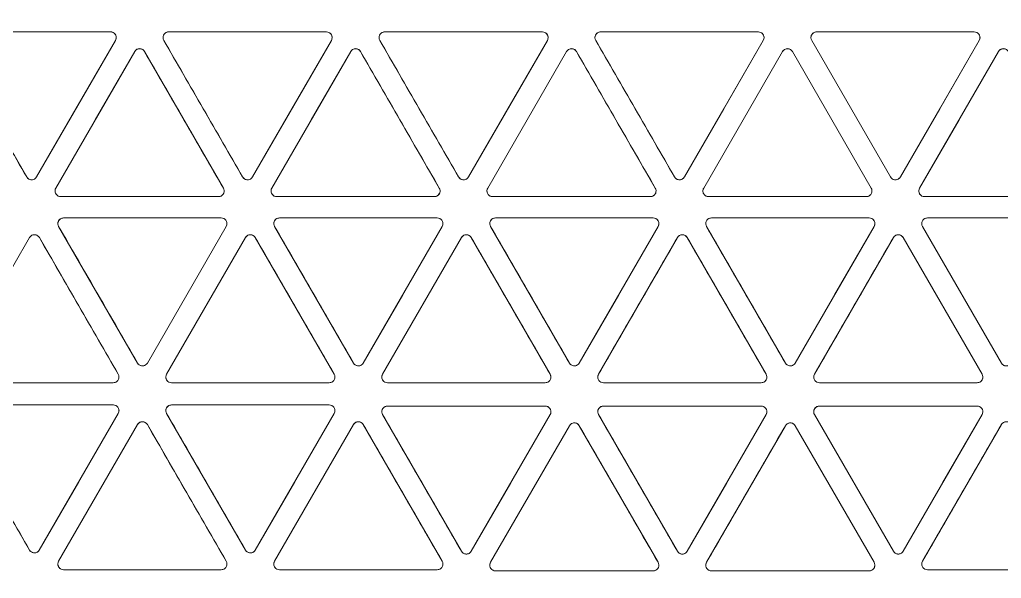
# Model space of a CAD drawing. Header units: millimetres. Extents: x 177 to 25619, y -4018 to 1995.
# Drawn here: x 3867.9 to 4040.3, y -2013.2 to -1915.1 of the extents above; entities that cross this region are included whole.
import ezdxf

# ---------------------------------------------------------------- set-up
doc = ezdxf.new("R2010")
doc.units = ezdxf.units.MM
doc.layers.add('A-ELEC-MECH-EQUIP', color=7, linetype='Continuous', lineweight=5)
doc.layers.add('CASSETTE UNIT 4.5 TR', color=7, linetype='Continuous', lineweight=9)

# ---------------------------------------------------------------- blocks, each defined once
blk = doc.blocks.new('CAN_MC-MCH_Cassette Indoor Unit2 - 2_0 TR-1113041-CONCOURSE LEVEL  VAC LAYOUT SHEET 2 OF 2')
at = {"layer": 'A-ELEC-MECH-EQUIP', "color": 6, "true_color": 0xff00ff}
for p, q in [((-191.68, 114.65), (-167.69, 128.5)), ((-166.19, 127.64), (-166.19, 99.93)), ((-162.28, 99.94), (-162.28, 127.63)), ((-136.8, 114.65), (-160.79, 128.5)), ((-160.79, 128.5), (-136.8, 114.65)), ((-126.15, 115.15), (-102.16, 129)), ((-100.67, 128.13), (-100.67, 100.44)), ((-167.69, 99.07), (-191.68, 112.93)), ((-191.68, 112.93), (-191.68, 112.93)), ((-136.8, 112.92), (-160.79, 99.07)), ((-102.16, 99.57), (-126.15, 113.42)), ((-195.13, 80.97), (-195.13, 108.67)), ((-195.13, 108.67), (-195.13, 108.67)), ((-169.64, 95.69), (-193.63, 109.54)), ((-193.63, 109.54), (-169.64, 95.69)), ((-158.83, 95.69), (-134.84, 109.54)), ((-133.35, 108.67), (-133.35, 80.97)), ((-129.6, 81.47), (-129.6, 109.17)), ((-128.11, 110.03), (-104.12, 96.18)), ((-169.64, 93.96), (-193.63, 80.11)), ((-134.84, 80.11), (-158.83, 93.96)), ((-158.83, 93.96), (-158.83, 93.96)), ((-104.12, 94.46), (-128.11, 80.61)), ((-104.12, 94.46), (-104.12, 94.46)), ((-191.68, 76.72), (-167.69, 90.57)), ((-166.19, 89.71), (-166.19, 62.01)), ((-162.28, 62.01), (-162.28, 89.71)), ((-162.28, 89.71), (-162.28, 89.71)), ((-136.8, 76.72), (-160.79, 90.57)), ((-160.79, 90.57), (-136.8, 76.72)), ((-126.15, 77.22), (-102.16, 91.07)), ((-100.67, 90.2), (-100.67, 62.51)), ((-100.67, 90.2), (-100.67, 90.2)), ((-167.69, 61.14), (-191.68, 75)), ((-191.68, 75), (-191.68, 75)), ((-136.8, 75), (-160.79, 61.14)), ((-102.16, 61.64), (-126.15, 75.49)), ((-195.13, 43.04), (-195.13, 70.74)), ((-195.13, 70.74), (-195.13, 70.74)), ((-169.64, 57.76), (-193.63, 71.61)), ((-193.63, 71.61), (-169.64, 57.76)), ((-158.83, 57.76), (-134.84, 71.61)), ((-133.35, 70.74), (-133.35, 43.04)), ((-129.6, 43.54), (-129.6, 71.24)), ((-128.11, 72.11), (-104.12, 58.25)), ((-169.64, 56.03), (-193.63, 42.18)), ((-134.84, 42.18), (-158.83, 56.03)), ((-158.83, 56.03), (-158.83, 56.03)), ((-104.12, 56.53), (-128.11, 42.68)), ((-104.12, 56.53), (-104.12, 56.53)), ((-191.88, 38.79), (-167.89, 52.64)), ((-166.39, 51.78), (-166.39, 24.08)), ((-162.28, 24.08), (-162.28, 51.78)), ((-162.28, 51.78), (-162.28, 51.78)), ((-136.8, 38.79), (-160.79, 52.64)), ((-160.79, 52.64), (-136.8, 38.79)), ((-126.15, 39.29), (-102.16, 53.14)), ((-100.67, 52.28), (-100.67, 24.58)), ((-100.67, 52.28), (-100.67, 52.28)), ((-167.89, 23.22), (-191.88, 37.07)), ((-191.88, 37.07), (-191.88, 37.07)), ((-136.8, 37.07), (-160.79, 23.22)), ((-102.16, 23.71), (-126.15, 37.57)), ((-195.33, 32.81), (-195.33, 5.11)), ((-195.33, 5.11), (-195.33, 32.81)), ((-195.33, 32.81), (-195.33, 32.81)), ((-169.84, 19.83), (-193.83, 33.68)), ((-193.83, 33.68), (-169.84, 19.83)), ((-158.83, 19.83), (-134.84, 33.68)), ((-133.35, 32.82), (-133.35, 5.11)), ((-129.6, 5.61), (-129.6, 33.31)), ((-128.11, 34.18), (-104.12, 20.33)), ((-169.84, 18.1), (-193.83, 4.25)), ((-134.84, 4.25), (-158.83, 18.1)), ((-158.83, 18.1), (-158.83, 18.1)), ((-104.12, 18.6), (-128.11, 4.75)), ((-104.12, 18.6), (-104.12, 18.6)), ((-191.88, 0.86), (-167.89, 14.71)), ((-166.39, 13.85), (-166.39, -13.85)), ((-162.28, 13.85), (-162.28, 0)), ((-162.28, -13.85), (-162.28, 13.85)), ((-162.28, 13.85), (-162.28, 13.85)), ((-160.79, 14.71), (-136.8, 0.86)), ((-126.15, 1.36), (-102.16, 15.21)), ((-100.67, 0), (-100.67, 14.35)), ((-100.67, 14.35), (-100.67, -13.35)), ((-100.67, 14.35), (-100.67, 14.35)), ((-162.28, 0), (-162.28, -13.85)), ((-167.89, -14.71), (-191.88, -0.86)), ((-191.88, -0.86), (-191.88, -0.86)), ((-166.39, -13.85), (-166.39, 0)), ((-136.8, -0.86), (-160.79, -14.71)), ((-102.16, -14.21), (-126.15, -0.36)), ((-100.67, -13.35), (-100.67, 0)), ((-195.33, -5.12), (-195.33, -32.82)), ((-195.33, -32.82), (-195.33, -5.12)), ((-195.33, -5.12), (-195.33, -5.12)), ((-193.83, -4.25), (-169.84, -18.1)), ((-158.83, -18.1), (-134.84, -4.25)), ((-133.35, -5.11), (-133.35, -32.82)), ((-129.6, -4.62), (-129.6, -32.32)), ((-129.6, -32.32), (-129.6, -4.62)), ((-128.11, -3.75), (-104.12, -17.6)), ((-193.83, -33.68), (-169.84, -19.83)), ((-169.84, -19.83), (-193.83, -33.68)), ((-134.84, -33.68), (-158.83, -19.83)), ((-158.83, -19.83), (-158.83, -19.83)), ((-128.11, -33.18), (-104.12, -19.33)), ((-104.12, -19.33), (-128.11, -33.18)), ((-104.12, -19.33), (-104.12, -19.33)), ((-167.89, -23.22), (-191.88, -37.07)), ((-191.88, -37.07), (-167.89, -23.22)), ((-166.39, -24.08), (-166.39, -51.78)), ((-162.28, -51.78), (-162.28, -24.08)), ((-162.28, -24.08), (-162.28, -24.08)), ((-160.79, -23.22), (-136.8, -37.07)), ((-102.16, -22.72), (-126.15, -36.57)), ((-126.15, -36.57), (-102.16, -22.72)), ((-100.67, -23.58), (-100.67, -51.28)), ((-100.67, -23.58), (-100.67, -23.58)), ((-167.89, -52.64), (-191.88, -38.79)), ((-191.88, -38.79), (-191.88, -38.79)), ((-160.79, -52.64), (-136.8, -38.79)), ((-136.8, -38.79), (-160.79, -52.64)), ((-102.16, -52.14), (-126.15, -38.29)), ((-195.13, -70.74), (-195.13, -43.05)), ((-195.13, -43.05), (-195.13, -43.05)), ((-193.63, -42.18), (-169.64, -56.03)), ((-134.84, -42.18), (-158.83, -56.03)), ((-158.83, -56.03), (-134.84, -42.18)), ((-133.35, -43.04), (-133.35, -70.75)), ((-129.6, -70.25), (-129.6, -42.54)), ((-128.11, -41.68), (-104.12, -55.53))]:
    blk.add_line(p, q, dxfattribs=at)
at = {"layer": 'A-ELEC-MECH-EQUIP', "color": 6, "true_color": 0xff00ff, "flags": 128}
for points in [[(-166.19, 99.93), (-166.19, 113.79), (-166.19, 127.64)], [(-191.68, 112.93), (-191.87, 113.06), (-192.02, 113.24), (-192.12, 113.45), (-192.17, 113.67), (-192.17, 113.9), (-192.12, 114.13), (-192.01, 114.33), (-191.86, 114.51), (-191.68, 114.65)], [(-191.68, 112.93), (-179.69, 106), (-167.69, 99.07)], [(-126.15, 113.42), (-114.16, 106.5), (-102.16, 99.57)], [(-195.13, 108.67), (-195.1, 108.9), (-195.02, 109.12), (-194.9, 109.32), (-194.73, 109.47), (-194.53, 109.59), (-194.31, 109.66), (-194.08, 109.67), (-193.85, 109.63), (-193.63, 109.54)], [(-134.84, 109.54), (-134.63, 109.63), (-134.4, 109.67), (-134.17, 109.66), (-133.95, 109.59), (-133.75, 109.48), (-133.58, 109.32), (-133.45, 109.12), (-133.37, 108.9), (-133.35, 108.67)], [(-133.35, 80.97), (-133.35, 94.82), (-133.35, 108.67)], [(-129.6, 109.17), (-129.58, 109.4), (-129.5, 109.62), (-129.37, 109.82), (-129.2, 109.97), (-129, 110.09), (-128.78, 110.16), (-128.55, 110.17), (-128.32, 110.13), (-128.11, 110.03)], [(-104.12, 96.18), (-116.11, 103.11), (-128.11, 110.03)], [(-100.67, 100.44), (-100.69, 100.2), (-100.77, 99.99), (-100.9, 99.79), (-101.07, 99.63), (-101.27, 99.52), (-101.49, 99.45), (-101.72, 99.44), (-101.95, 99.48), (-102.16, 99.57)], [(-166.19, 99.93), (-166.22, 99.7), (-166.3, 99.49), (-166.43, 99.29), (-166.59, 99.13), (-166.79, 99.02), (-167.01, 98.95), (-167.25, 98.94), (-167.47, 98.98), (-167.69, 99.07)], [(-160.79, 99.07), (-161, 98.98), (-161.23, 98.94), (-161.46, 98.95), (-161.68, 99.02), (-161.88, 99.13), (-162.05, 99.29), (-162.18, 99.49), (-162.25, 99.7), (-162.28, 99.94)], [(-158.83, 93.96), (-159.02, 94.1), (-159.17, 94.28), (-159.27, 94.48), (-159.33, 94.71), (-159.33, 94.94), (-159.27, 95.16), (-159.17, 95.37), (-159.02, 95.55), (-158.83, 95.69)], [(-104.12, 96.18), (-103.93, 96.05), (-103.78, 95.87), (-103.68, 95.66), (-103.62, 95.44), (-103.62, 95.21), (-103.68, 94.98), (-103.78, 94.78), (-103.93, 94.6), (-104.12, 94.46)], [(-158.83, 93.96), (-146.84, 87.04), (-134.84, 80.11)], [(-167.69, 90.57), (-167.47, 90.66), (-167.25, 90.7), (-167.01, 90.69), (-166.79, 90.63), (-166.59, 90.51), (-166.43, 90.35), (-166.3, 90.16), (-166.22, 89.94), (-166.19, 89.71)], [(-166.19, 62.01), (-166.19, 75.86), (-166.19, 89.71)], [(-162.28, 89.71), (-162.25, 89.94), (-162.18, 90.16), (-162.05, 90.35), (-161.88, 90.51), (-161.68, 90.63), (-161.46, 90.69), (-161.23, 90.7), (-161, 90.66), (-160.79, 90.57)], [(-102.16, 91.07), (-101.95, 91.16), (-101.72, 91.2), (-101.49, 91.19), (-101.27, 91.12), (-101.07, 91.01), (-100.9, 90.85), (-100.77, 90.66), (-100.69, 90.44), (-100.67, 90.2)], [(-128.11, 80.61), (-128.32, 80.52), (-128.55, 80.47), (-128.78, 80.49), (-129, 80.55), (-129.2, 80.67), (-129.37, 80.83), (-129.5, 81.02), (-129.58, 81.24), (-129.6, 81.47)], [(-193.63, 80.11), (-193.85, 80.02), (-194.08, 79.98), (-194.31, 79.99), (-194.53, 80.05), (-194.73, 80.17), (-194.9, 80.33), (-195.02, 80.52), (-195.1, 80.74), (-195.13, 80.97)], [(-133.35, 80.97), (-133.37, 80.74), (-133.45, 80.52), (-133.58, 80.33), (-133.75, 80.17), (-133.95, 80.05), (-134.17, 79.99), (-134.4, 79.98), (-134.63, 80.02), (-134.84, 80.11)], [(-191.68, 75), (-191.87, 75.14), (-192.02, 75.31), (-192.12, 75.52), (-192.17, 75.74), (-192.17, 75.97), (-192.12, 76.2), (-192.01, 76.4), (-191.86, 76.58), (-191.68, 76.72)], [(-191.68, 75), (-179.68, 68.07), (-167.69, 61.14)], [(-126.15, 75.49), (-114.16, 68.57), (-102.16, 61.64)], [(-195.13, 70.74), (-195.1, 70.97), (-195.02, 71.19), (-194.9, 71.39), (-194.73, 71.55), (-194.53, 71.66), (-194.31, 71.73), (-194.08, 71.74), (-193.85, 71.7), (-193.63, 71.61)], [(-134.84, 71.61), (-134.63, 71.7), (-134.4, 71.74), (-134.17, 71.73), (-133.95, 71.66), (-133.75, 71.55), (-133.58, 71.39), (-133.45, 71.19), (-133.37, 70.98), (-133.35, 70.74)], [(-133.35, 43.04), (-133.35, 56.89), (-133.35, 70.74)], [(-129.6, 71.24), (-129.58, 71.47), (-129.5, 71.69), (-129.37, 71.89), (-129.2, 72.05), (-129, 72.16), (-128.78, 72.23), (-128.55, 72.24), (-128.32, 72.2), (-128.11, 72.11)], [(-104.12, 58.25), (-116.11, 65.18), (-128.11, 72.11)], [(-100.67, 62.51), (-100.69, 62.27), (-100.77, 62.06), (-100.9, 61.86), (-101.07, 61.7), (-101.27, 61.59), (-101.49, 61.52), (-101.72, 61.51), (-101.95, 61.55), (-102.16, 61.64)], [(-166.19, 62.01), (-166.22, 61.77), (-166.3, 61.56), (-166.43, 61.36), (-166.59, 61.2), (-166.79, 61.09), (-167.01, 61.02), (-167.25, 61.01), (-167.47, 61.05), (-167.69, 61.14)], [(-160.79, 61.14), (-161, 61.05), (-161.23, 61.01), (-161.46, 61.02), (-161.68, 61.09), (-161.88, 61.2), (-162.05, 61.36), (-162.18, 61.56), (-162.25, 61.78), (-162.28, 62.01)], [(-158.83, 56.03), (-159.02, 56.17), (-159.17, 56.35), (-159.27, 56.56), (-159.33, 56.78), (-159.33, 57.01), (-159.27, 57.23), (-159.17, 57.44), (-159.02, 57.62), (-158.83, 57.76)], [(-104.12, 58.25), (-103.93, 58.12), (-103.78, 57.94), (-103.68, 57.73), (-103.62, 57.51), (-103.62, 57.28), (-103.68, 57.05), (-103.78, 56.85), (-103.93, 56.67), (-104.12, 56.53)], [(-158.83, 56.03), (-146.84, 49.11), (-134.84, 42.18)], [(-167.89, 52.64), (-167.67, 52.73), (-167.45, 52.78), (-167.21, 52.76), (-166.99, 52.7), (-166.79, 52.58), (-166.63, 52.42), (-166.5, 52.23), (-166.42, 52.01), (-166.39, 51.78)], [(-166.39, 24.08), (-166.39, 37.93), (-166.39, 51.78)], [(-162.28, 51.78), (-162.25, 52.01), (-162.18, 52.23), (-162.05, 52.42), (-161.88, 52.58), (-161.68, 52.7), (-161.46, 52.76), (-161.23, 52.78), (-161, 52.73), (-160.79, 52.64)], [(-102.16, 53.14), (-101.95, 53.23), (-101.72, 53.27), (-101.49, 53.26), (-101.27, 53.2), (-101.07, 53.08), (-100.9, 52.92), (-100.77, 52.73), (-100.69, 52.51), (-100.67, 52.28)], [(-128.11, 42.68), (-128.32, 42.59), (-128.55, 42.55), (-128.78, 42.56), (-129, 42.62), (-129.2, 42.74), (-129.37, 42.9), (-129.5, 43.09), (-129.58, 43.31), (-129.6, 43.54)], [(-193.63, 42.18), (-193.85, 42.09), (-194.08, 42.05), (-194.31, 42.06), (-194.53, 42.13), (-194.73, 42.24), (-194.9, 42.4), (-195.02, 42.59), (-195.1, 42.81), (-195.13, 43.04)], [(-133.35, 43.04), (-133.37, 42.81), (-133.45, 42.59), (-133.58, 42.4), (-133.75, 42.24), (-133.95, 42.12), (-134.17, 42.06), (-134.4, 42.05), (-134.63, 42.09), (-134.84, 42.18)], [(-191.88, 37.07), (-192.07, 37.21), (-192.22, 37.38), (-192.32, 37.59), (-192.37, 37.82), (-192.37, 38.05), (-192.32, 38.27), (-192.21, 38.48), (-192.06, 38.65), (-191.88, 38.79)], [(-191.88, 37.07), (-179.88, 30.14), (-167.89, 23.22)], [(-126.15, 37.57), (-114.16, 30.64), (-102.16, 23.71)], [(-195.33, 32.81), (-195.3, 33.04), (-195.22, 33.26), (-195.1, 33.46), (-194.93, 33.62), (-194.73, 33.73), (-194.51, 33.8), (-194.28, 33.81), (-194.05, 33.77), (-193.83, 33.68)], [(-134.84, 33.68), (-134.63, 33.77), (-134.4, 33.81), (-134.17, 33.8), (-133.95, 33.73), (-133.75, 33.62), (-133.58, 33.46), (-133.45, 33.26), (-133.37, 33.05), (-133.35, 32.82)], [(-133.35, 5.11), (-133.35, 18.96), (-133.35, 32.82)], [(-129.6, 33.31), (-129.58, 33.55), (-129.5, 33.76), (-129.37, 33.96), (-129.2, 34.12), (-129, 34.23), (-128.78, 34.3), (-128.55, 34.31), (-128.32, 34.27), (-128.11, 34.18)], [(-104.12, 20.33), (-116.11, 27.25), (-128.11, 34.18)], [(-100.67, 24.58), (-100.69, 24.35), (-100.77, 24.13), (-100.9, 23.93), (-101.07, 23.77), (-101.27, 23.66), (-101.49, 23.59), (-101.72, 23.58), (-101.95, 23.62), (-102.16, 23.71)], [(-166.39, 24.08), (-166.42, 23.85), (-166.5, 23.63), (-166.63, 23.43), (-166.79, 23.28), (-166.99, 23.16), (-167.21, 23.09), (-167.45, 23.08), (-167.67, 23.12), (-167.89, 23.22)], [(-160.79, 23.22), (-161, 23.12), (-161.23, 23.08), (-161.46, 23.09), (-161.68, 23.16), (-161.88, 23.28), (-162.05, 23.43), (-162.18, 23.63), (-162.25, 23.85), (-162.28, 24.08)], [(-158.83, 18.1), (-159.02, 18.24), (-159.17, 18.42), (-159.27, 18.63), (-159.33, 18.85), (-159.33, 19.08), (-159.27, 19.31), (-159.17, 19.51), (-159.02, 19.69), (-158.83, 19.83)], [(-104.12, 20.33), (-103.93, 20.19), (-103.78, 20.01), (-103.68, 19.8), (-103.62, 19.58), (-103.62, 19.35), (-103.68, 19.13), (-103.78, 18.92), (-103.93, 18.74), (-104.12, 18.6)], [(-158.83, 18.1), (-146.84, 11.18), (-134.84, 4.25)], [(-167.89, 14.71), (-167.67, 14.81), (-167.45, 14.85), (-167.21, 14.83), (-166.99, 14.77), (-166.79, 14.65), (-166.63, 14.49), (-166.5, 14.3), (-166.42, 14.08), (-166.39, 13.85)], [(-166.39, 0), (-166.39, 6.93), (-166.39, 13.85)], [(-162.28, 13.85), (-162.25, 14.08), (-162.18, 14.3), (-162.05, 14.49), (-161.88, 14.65), (-161.68, 14.77), (-161.46, 14.83), (-161.23, 14.85), (-161, 14.81), (-160.79, 14.71)], [(-102.16, 15.21), (-101.95, 15.3), (-101.72, 15.35), (-101.49, 15.33), (-101.27, 15.27), (-101.07, 15.15), (-100.9, 14.99), (-100.77, 14.8), (-100.69, 14.58), (-100.67, 14.35)], [(-128.11, 4.75), (-128.32, 4.66), (-128.55, 4.62), (-128.78, 4.63), (-129, 4.69), (-129.2, 4.81), (-129.37, 4.97), (-129.5, 5.16), (-129.58, 5.38), (-129.6, 5.61)], [(-193.83, 4.25), (-194.05, 4.16), (-194.28, 4.12), (-194.51, 4.13), (-194.73, 4.2), (-194.93, 4.31), (-195.1, 4.47), (-195.22, 4.66), (-195.3, 4.88), (-195.33, 5.11)], [(-133.35, 5.11), (-133.37, 4.88), (-133.45, 4.66), (-133.58, 4.47), (-133.75, 4.31), (-133.95, 4.2), (-134.17, 4.13), (-134.4, 4.12), (-134.63, 4.16), (-134.84, 4.25)], [(-191.88, -0.86), (-192.07, -0.72), (-192.22, -0.54), (-192.32, -0.34), (-192.37, -0.11), (-192.37, 0.12), (-192.32, 0.34), (-192.21, 0.55), (-192.06, 0.72), (-191.88, 0.86)], [(-191.88, -0.86), (-179.88, -7.79), (-167.89, -14.71)], [(-126.15, -0.36), (-114.16, -7.29), (-102.16, -14.21)], [(-195.33, -5.12), (-195.3, -4.88), (-195.22, -4.67), (-195.1, -4.47), (-194.93, -4.31), (-194.73, -4.2), (-194.51, -4.13), (-194.28, -4.12), (-194.05, -4.16), (-193.83, -4.25)], [(-134.84, -4.25), (-134.63, -4.16), (-134.4, -4.12), (-134.17, -4.13), (-133.95, -4.2), (-133.75, -4.31), (-133.58, -4.47), (-133.45, -4.66), (-133.37, -4.88), (-133.35, -5.11)], [(-133.35, -32.82), (-133.35, -18.96), (-133.35, -5.11)], [(-129.6, -4.62), (-129.58, -4.38), (-129.5, -4.17), (-129.37, -3.97), (-129.2, -3.81), (-129, -3.7), (-128.78, -3.63), (-128.55, -3.62), (-128.32, -3.66), (-128.11, -3.75)], [(-104.12, -17.6), (-116.11, -10.68), (-128.11, -3.75)], [(-100.67, -13.35), (-100.69, -13.58), (-100.77, -13.8), (-100.9, -14), (-101.07, -14.15), (-101.27, -14.27), (-101.49, -14.34), (-101.72, -14.35), (-101.95, -14.31), (-102.16, -14.21)], [(-166.39, -13.85), (-166.42, -14.08), (-166.5, -14.3), (-166.63, -14.49), (-166.79, -14.65), (-166.99, -14.77), (-167.21, -14.83), (-167.45, -14.85), (-167.67, -14.81), (-167.89, -14.71)], [(-160.79, -14.71), (-161, -14.81), (-161.23, -14.85), (-161.46, -14.83), (-161.68, -14.77), (-161.88, -14.65), (-162.05, -14.49), (-162.18, -14.3), (-162.25, -14.08), (-162.28, -13.85)], [(-158.83, -19.83), (-159.02, -19.69), (-159.17, -19.51), (-159.27, -19.3), (-159.33, -19.08), (-159.33, -18.85), (-159.27, -18.62), (-159.17, -18.42), (-159.02, -18.24), (-158.83, -18.1)], [(-104.12, -17.6), (-103.93, -17.74), (-103.78, -17.92), (-103.68, -18.12), (-103.62, -18.35), (-103.62, -18.58), (-103.68, -18.8), (-103.78, -19.01), (-103.93, -19.19), (-104.12, -19.33)], [(-158.83, -19.83), (-146.84, -26.75), (-134.84, -33.68)], [(-167.89, -23.22), (-167.67, -23.12), (-167.45, -23.08), (-167.21, -23.09), (-166.99, -23.16), (-166.79, -23.28), (-166.63, -23.43), (-166.5, -23.63), (-166.42, -23.85), (-166.39, -24.08)], [(-166.39, -51.78), (-166.39, -37.93), (-166.39, -24.08)], [(-162.28, -24.08), (-162.25, -23.85), (-162.18, -23.63), (-162.05, -23.44), (-161.88, -23.28), (-161.68, -23.16), (-161.46, -23.09), (-161.23, -23.08), (-161, -23.12), (-160.79, -23.22)], [(-102.16, -22.72), (-101.95, -22.62), (-101.72, -22.58), (-101.49, -22.6), (-101.27, -22.66), (-101.07, -22.78), (-100.9, -22.94), (-100.77, -23.13), (-100.69, -23.35), (-100.67, -23.58)], [(-128.11, -33.18), (-128.32, -33.27), (-128.55, -33.31), (-128.78, -33.3), (-129, -33.23), (-129.2, -33.12), (-129.37, -32.96), (-129.5, -32.77), (-129.58, -32.55), (-129.6, -32.32)], [(-193.83, -33.68), (-194.05, -33.77), (-194.28, -33.81), (-194.51, -33.8), (-194.73, -33.73), (-194.93, -33.62), (-195.1, -33.46), (-195.22, -33.26), (-195.3, -33.05), (-195.33, -32.82)], [(-133.35, -32.82), (-133.37, -33.05), (-133.45, -33.27), (-133.58, -33.46), (-133.75, -33.62), (-133.95, -33.73), (-134.17, -33.8), (-134.4, -33.81), (-134.63, -33.77), (-134.84, -33.68)], [(-191.88, -38.79), (-192.07, -38.65), (-192.22, -38.47), (-192.32, -38.27), (-192.37, -38.04), (-192.37, -37.81), (-192.32, -37.59), (-192.21, -37.38), (-192.06, -37.2), (-191.88, -37.07)], [(-191.88, -38.79), (-179.88, -45.72), (-167.89, -52.64)], [(-126.15, -38.29), (-114.16, -45.22), (-102.16, -52.14)], [(-195.13, -43.05), (-195.1, -42.81), (-195.02, -42.59), (-194.9, -42.4), (-194.73, -42.24), (-194.53, -42.13), (-194.31, -42.06), (-194.08, -42.05), (-193.85, -42.09), (-193.63, -42.18)], [(-134.84, -42.18), (-134.63, -42.09), (-134.4, -42.05), (-134.17, -42.06), (-133.95, -42.13), (-133.75, -42.24), (-133.58, -42.4), (-133.45, -42.59), (-133.37, -42.81), (-133.35, -43.04)], [(-133.35, -70.75), (-133.35, -56.89), (-133.35, -43.04)], [(-129.6, -42.54), (-129.58, -42.31), (-129.5, -42.09), (-129.37, -41.9), (-129.2, -41.74), (-129, -41.63), (-128.78, -41.56), (-128.55, -41.55), (-128.32, -41.59), (-128.11, -41.68)], [(-104.12, -55.53), (-116.11, -48.61), (-128.11, -41.68)], [(-100.67, -51.28), (-100.69, -51.51), (-100.77, -51.73), (-100.9, -51.92), (-101.07, -52.08), (-101.27, -52.2), (-101.49, -52.26), (-101.72, -52.28), (-101.95, -52.24), (-102.16, -52.14)], [(-166.39, -51.78), (-166.42, -52.01), (-166.5, -52.23), (-166.63, -52.42), (-166.79, -52.58), (-166.99, -52.7), (-167.21, -52.76), (-167.45, -52.78), (-167.67, -52.73), (-167.89, -52.64)], [(-160.79, -52.64), (-161, -52.73), (-161.23, -52.78), (-161.46, -52.76), (-161.68, -52.7), (-161.88, -52.58), (-162.05, -52.42), (-162.18, -52.23), (-162.25, -52.01), (-162.28, -51.78)], [(-158.83, -57.75), (-159.02, -57.62), (-159.17, -57.44), (-159.27, -57.23), (-159.33, -57.01), (-159.33, -56.78), (-159.27, -56.55), (-159.17, -56.35), (-159.02, -56.17), (-158.83, -56.03)], [(-104.12, -55.53), (-103.93, -55.67), (-103.78, -55.85), (-103.68, -56.05), (-103.62, -56.28), (-103.62, -56.51), (-103.68, -56.73), (-103.78, -56.94), (-103.93, -57.12), (-104.12, -57.26)]]:
    blk.add_lwpolyline(points, dxfattribs=at)
at = {"layer": 'A-ELEC-MECH-EQUIP', "color": 6, "true_color": 0xff00ff}
for centre, radius, start, end in [((0, 0), 433.5, 360, 180), ((0, 0), 412.75, 0, 180), ((0, 0), 396.14, 360, 180), ((0, 0), 395.97, 360, 180), ((0, 0), 395.57, 360, 180), ((0, 0), 394.39, 360, 180), ((0, 0), 372.71, 0, 180), ((0, 0), 372.2, 360, 180), ((0, 0), 361.63, 0, 180), ((-137.29, 113.79), 0.996, 300, 60), ((-125.65, 114.29), 0.996, 120, 240), ((-170.14, 94.82), 0.996, 300, 60), ((-137.29, 75.86), 0.996, 300, 60), ((-125.65, 76.36), 0.996, 120, 240), ((-170.14, 56.89), 0.996, 300, 60), ((-137.29, 37.93), 0.996, 300, 60), ((-125.65, 38.43), 0.996, 120, 240), ((-170.34, 18.96), 0.996, 300, 60), ((0, 0), 433.5, 180, 360), ((0, 0), 412.75, 180, 0), ((0, 0), 396.14, 180, 360), ((0, 0), 395.97, 180, 360), ((0, 0), 395.57, 180, 360), ((0, 0), 394.39, 180, 360), ((0, 0), 372.71, 180, 0), ((0, 0), 372.2, 180, 360), ((0, 0), 361.63, 180, 0), ((-137.29, 0), 0.996, 300, 60), ((-125.65, 0.5), 0.996, 120, 240), ((-170.34, -18.96), 0.996, 300, 60), ((-137.29, -37.93), 0.996, 300, 60), ((-125.65, -37.43), 0.996, 120, 240), ((-170.14, -56.89), 0.996, 300, 60)]:
    blk.add_arc(centre, radius, start, end, dxfattribs=at)
for points in [[(-167.69, 128.5), (-171.69, 126.19), (-179.68, 121.57), (-187.68, 116.96), (-191.68, 114.65)], [(-162.28, 127.63), (-162.28, 123.02), (-162.28, 113.79), (-162.28, 104.55), (-162.28, 99.94)], [(-102.16, 129), (-106.16, 126.69), (-114.16, 122.07), (-122.15, 117.46), (-126.15, 115.15)], [(-100.67, 100.44), (-100.67, 105.05), (-100.67, 114.28), (-100.67, 123.52), (-100.67, 128.13)], [(-136.8, 112.92), (-136.71, 112.97), (-136.55, 113.1), (-136.38, 113.35), (-136.29, 113.64), (-136.29, 113.94), (-136.38, 114.23), (-136.55, 114.47), (-136.71, 114.6), (-136.8, 114.65)], [(-126.15, 115.15), (-126.24, 115.1), (-126.39, 114.97), (-126.56, 114.72), (-126.65, 114.44), (-126.65, 114.14), (-126.56, 113.85), (-126.4, 113.6), (-126.24, 113.47), (-126.15, 113.42)], [(-160.79, 99.07), (-156.79, 101.38), (-148.79, 106), (-140.79, 110.62), (-136.8, 112.92)], [(-195.13, 108.67), (-195.13, 104.05), (-195.13, 94.82), (-195.13, 85.59), (-195.13, 80.97)], [(-134.84, 109.54), (-138.84, 107.23), (-146.83, 102.61), (-154.83, 97.99), (-158.83, 95.69)], [(-129.6, 109.17), (-129.6, 104.55), (-129.6, 95.32), (-129.6, 86.09), (-129.6, 81.47)], [(-193.63, 80.11), (-189.64, 82.42), (-181.64, 87.03), (-173.64, 91.65), (-169.64, 93.96)], [(-128.11, 80.61), (-124.11, 82.92), (-116.11, 87.53), (-108.11, 92.15), (-104.12, 94.46)], [(-167.69, 90.57), (-171.69, 88.26), (-179.68, 83.65), (-187.68, 79.03), (-191.68, 76.72)], [(-162.28, 89.71), (-162.28, 85.09), (-162.28, 75.86), (-162.28, 66.62), (-162.28, 62.01)], [(-102.16, 91.07), (-106.16, 88.76), (-114.16, 84.15), (-122.15, 79.53), (-126.15, 77.22)], [(-100.67, 62.51), (-100.67, 67.12), (-100.67, 76.35), (-100.67, 85.59), (-100.67, 90.2)], [(-160.79, 61.14), (-156.79, 63.45), (-148.79, 68.07), (-140.79, 72.69), (-136.8, 75)], [(-195.13, 70.74), (-195.13, 66.13), (-195.13, 56.89), (-195.13, 47.66), (-195.13, 43.04)], [(-134.84, 71.61), (-138.84, 69.3), (-146.83, 64.68), (-154.83, 60.06), (-158.83, 57.76)], [(-129.6, 71.24), (-129.6, 66.63), (-129.6, 57.39), (-129.6, 48.16), (-129.6, 43.54)], [(-193.63, 42.18), (-189.64, 44.49), (-181.64, 49.11), (-173.64, 53.72), (-169.64, 56.03)], [(-128.11, 42.68), (-124.11, 44.99), (-116.11, 49.61), (-108.11, 54.22), (-104.12, 56.53)], [(-167.89, 52.64), (-171.89, 50.33), (-179.88, 45.72), (-187.88, 41.1), (-191.88, 38.79)], [(-162.28, 51.78), (-162.28, 47.16), (-162.28, 37.93), (-162.28, 28.69), (-162.28, 24.08)], [(-102.16, 53.14), (-106.16, 50.83), (-114.16, 46.22), (-122.15, 41.6), (-126.15, 39.29)], [(-100.67, 24.58), (-100.67, 29.19), (-100.67, 38.42), (-100.67, 47.66), (-100.67, 52.28)], [(-160.79, 23.22), (-156.79, 25.52), (-148.79, 30.14), (-140.79, 34.76), (-136.8, 37.07)], [(-134.84, 33.68), (-138.84, 31.37), (-146.83, 26.75), (-154.83, 22.14), (-158.83, 19.83)], [(-129.6, 33.31), (-129.6, 28.7), (-129.6, 19.46), (-129.6, 10.23), (-129.6, 5.61)], [(-193.83, 4.25), (-189.84, 6.56), (-181.84, 11.18), (-173.84, 15.79), (-169.84, 18.1)], [(-128.11, 4.75), (-124.11, 7.06), (-116.11, 11.68), (-108.11, 16.29), (-104.12, 18.6)], [(-167.89, 14.71), (-171.89, 12.4), (-179.88, 7.79), (-187.88, 3.17), (-191.88, 0.86)], [(-136.8, 0.86), (-140.8, 3.17), (-148.79, 7.79), (-156.79, 12.41), (-160.79, 14.71)], [(-102.16, 15.21), (-106.16, 12.9), (-114.16, 8.29), (-122.15, 3.67), (-126.15, 1.36)], [(-191.88, 0.86), (-191.95, 0.82), (-192.09, 0.71), (-192.25, 0.5), (-192.36, 0.26), (-192.38, 0.09), (-192.38, 0)], [(-192.38, 0), (-192.38, -0.09), (-192.36, -0.26), (-192.25, -0.5), (-192.09, -0.71), (-191.96, -0.82), (-191.88, -0.86)], [(-136.8, -0.86), (-136.65, -0.78), (-136.39, -0.52), (-136.3, -0.17), (-136.3, 0)], [(-126.52, 0), (-126.47, -0.08), (-126.37, -0.21), (-126.23, -0.32), (-126.15, -0.36)], [(-160.79, -14.71), (-156.79, -12.41), (-148.79, -7.79), (-140.8, -3.17), (-136.8, -0.86)], [(-169.84, -18.1), (-173.84, -15.79), (-181.84, -11.18), (-189.84, -6.56), (-193.83, -4.25)], [(-134.84, -4.25), (-138.84, -6.56), (-146.84, -11.18), (-154.83, -15.79), (-158.83, -18.1)], [(-162.28, -24.08), (-162.28, -28.7), (-162.28, -37.93), (-162.28, -47.16), (-162.28, -51.78)], [(-136.8, -37.07), (-140.79, -34.76), (-148.79, -30.14), (-156.79, -25.52), (-160.79, -23.22)], [(-100.67, -51.28), (-100.67, -46.66), (-100.67, -37.43), (-100.67, -28.2), (-100.67, -23.58)], [(-195.13, -43.05), (-195.13, -47.66), (-195.13, -56.89), (-195.13, -66.13), (-195.13, -70.74)], [(-169.64, -56.03), (-173.64, -53.72), (-181.64, -49.11), (-189.64, -44.49), (-193.63, -42.18)], [(-129.6, -42.54), (-129.6, -47.16), (-129.6, -56.39), (-129.6, -65.63), (-129.6, -70.25)]]:
    blk.add_open_spline(points, degree=3, dxfattribs=at)
for points, knots in [([(-191.68, 114.65), (-191.85, 114.55), (-192.06, 114.32), (-192.18, 113.94), (-192.18, 113.66), (-192.12, 113.42), (-191.98, 113.16), (-191.81, 113), (-191.68, 112.93)], [0, 0, 0, 0, 0.285714, 0.428571, 0.571429, 0.678571, 0.785714, 1, 1, 1, 1]), ([(-193.63, 109.54), (-193.72, 109.59), (-193.91, 109.66), (-194.21, 109.68), (-194.5, 109.62), (-194.74, 109.48), (-194.92, 109.3), (-195.08, 109.04), (-195.13, 108.82), (-195.13, 108.67)], [0, 0, 0, 0, 0.142857, 0.285714, 0.428571, 0.571429, 0.678571, 0.785714, 1, 1, 1, 1]), ([(-133.35, 108.67), (-133.35, 108.77), (-133.37, 108.97), (-133.5, 109.24), (-133.71, 109.47), (-133.95, 109.6), (-134.19, 109.67), (-134.49, 109.68), (-134.71, 109.61), (-134.84, 109.54)], [0, 0, 0, 0, 0.142857, 0.285714, 0.428571, 0.571429, 0.678571, 0.785714, 1, 1, 1, 1]), ([(-128.11, 110.03), (-128.2, 110.09), (-128.38, 110.16), (-128.68, 110.18), (-128.98, 110.12), (-129.22, 109.98), (-129.39, 109.8), (-129.55, 109.54), (-129.6, 109.33), (-129.6, 109.17)], [0, 0, 0, 0, 0.142857, 0.285714, 0.428571, 0.571429, 0.678571, 0.785714, 1, 1, 1, 1]), ([(-102.16, 99.57), (-101.98, 99.47), (-101.69, 99.4), (-101.29, 99.49), (-101.05, 99.63), (-100.88, 99.81), (-100.72, 100.06), (-100.67, 100.28), (-100.67, 100.44)], [0, 0, 0, 0, 0.285714, 0.428571, 0.571429, 0.678571, 0.785714, 1, 1, 1, 1]), ([(-167.69, 99.07), (-167.51, 98.97), (-167.21, 98.9), (-166.82, 98.99), (-166.58, 99.13), (-166.4, 99.31), (-166.24, 99.56), (-166.19, 99.78), (-166.19, 99.93)], [0, 0, 0, 0, 0.285714, 0.428571, 0.571429, 0.678571, 0.785714, 1, 1, 1, 1]), ([(-162.28, 99.94), (-162.28, 99.73), (-162.19, 99.44), (-161.92, 99.14), (-161.68, 99), (-161.43, 98.94), (-161.13, 98.93), (-160.92, 99), (-160.79, 99.07)], [0, 0, 0, 0, 0.285714, 0.428571, 0.571429, 0.678571, 0.785714, 1, 1, 1, 1]), ([(-169.64, 93.96), (-169.52, 94.03), (-169.29, 94.24), (-169.14, 94.62), (-169.14, 94.97), (-169.23, 95.26), (-169.4, 95.51), (-169.56, 95.64), (-169.64, 95.69)], [-1, -1, -1, -1, -0.785714, -0.571429, -0.428571, -0.285714, -0.142857, 0, 0, 0, 0]), ([(-158.83, 95.69), (-159.01, 95.58), (-159.21, 95.36), (-159.34, 94.97), (-159.34, 94.7), (-159.27, 94.46), (-159.13, 94.19), (-158.97, 94.04), (-158.83, 93.96)], [0, 0, 0, 0, 0.285714, 0.428571, 0.571429, 0.678571, 0.785714, 1, 1, 1, 1]), ([(-104.12, 94.46), (-104.03, 94.51), (-103.87, 94.63), (-103.7, 94.88), (-103.61, 95.17), (-103.61, 95.45), (-103.68, 95.69), (-103.82, 95.95), (-103.99, 96.11), (-104.12, 96.18)], [0, 0, 0, 0, 0.142857, 0.285714, 0.428571, 0.571429, 0.678571, 0.785714, 1, 1, 1, 1]), ([(-166.19, 89.71), (-166.19, 89.81), (-166.22, 90.01), (-166.35, 90.28), (-166.56, 90.5), (-166.8, 90.64), (-167.04, 90.7), (-167.34, 90.71), (-167.55, 90.65), (-167.69, 90.57)], [0, 0, 0, 0, 0.142857, 0.285714, 0.428571, 0.571429, 0.678571, 0.785714, 1, 1, 1, 1]), ([(-160.79, 90.57), (-160.88, 90.62), (-161.06, 90.69), (-161.36, 90.72), (-161.66, 90.65), (-161.9, 90.51), (-162.07, 90.34), (-162.23, 90.08), (-162.28, 89.86), (-162.28, 89.71)], [0, 0, 0, 0, 0.142857, 0.285714, 0.428571, 0.571429, 0.678571, 0.785714, 1, 1, 1, 1]), ([(-100.67, 90.2), (-100.67, 90.31), (-100.7, 90.5), (-100.83, 90.78), (-101.03, 91), (-101.27, 91.14), (-101.51, 91.2), (-101.81, 91.21), (-102.03, 91.15), (-102.16, 91.07)], [0, 0, 0, 0, 0.142857, 0.285714, 0.428571, 0.571429, 0.678571, 0.785714, 1, 1, 1, 1]), ([(-129.6, 81.47), (-129.6, 81.27), (-129.51, 80.97), (-129.24, 80.68), (-129, 80.54), (-128.76, 80.47), (-128.46, 80.47), (-128.24, 80.53), (-128.11, 80.61)], [0, 0, 0, 0, 0.285714, 0.428571, 0.571429, 0.678571, 0.785714, 1, 1, 1, 1]), ([(-195.13, 80.97), (-195.13, 80.87), (-195.1, 80.67), (-194.97, 80.4), (-194.76, 80.18), (-194.52, 80.04), (-194.28, 79.98), (-193.98, 79.97), (-193.77, 80.03), (-193.63, 80.11)], [0, 0, 0, 0, 0.142857, 0.285714, 0.428571, 0.571429, 0.678571, 0.785714, 1, 1, 1, 1]), ([(-134.84, 80.11), (-134.66, 80.01), (-134.37, 79.94), (-133.97, 80.03), (-133.73, 80.16), (-133.56, 80.34), (-133.4, 80.6), (-133.35, 80.82), (-133.35, 80.97)], [0, 0, 0, 0, 0.285714, 0.428571, 0.571429, 0.678571, 0.785714, 1, 1, 1, 1]), ([(-191.68, 76.72), (-191.85, 76.62), (-192.06, 76.4), (-192.18, 76.01), (-192.18, 75.73), (-192.12, 75.49), (-191.98, 75.23), (-191.81, 75.07), (-191.68, 75)], [0, 0, 0, 0, 0.285714, 0.428571, 0.571429, 0.678571, 0.785714, 1, 1, 1, 1]), ([(-136.8, 75), (-136.67, 75.07), (-136.44, 75.28), (-136.29, 75.66), (-136.29, 76.01), (-136.38, 76.3), (-136.55, 76.55), (-136.71, 76.67), (-136.8, 76.72)], [-1, -1, -1, -1, -0.785714, -0.571429, -0.428571, -0.285714, -0.142857, 0, 0, 0, 0]), ([(-126.15, 77.22), (-126.28, 77.15), (-126.5, 76.94), (-126.65, 76.56), (-126.65, 76.21), (-126.56, 75.92), (-126.4, 75.67), (-126.24, 75.54), (-126.15, 75.49)], [-1, -1, -1, -1, -0.785714, -0.571429, -0.428571, -0.285714, -0.142857, 0, 0, 0, 0]), ([(-193.63, 71.61), (-193.72, 71.66), (-193.91, 71.73), (-194.21, 71.75), (-194.5, 71.69), (-194.74, 71.55), (-194.92, 71.37), (-195.08, 71.12), (-195.13, 70.9), (-195.13, 70.74)], [0, 0, 0, 0, 0.142857, 0.285714, 0.428571, 0.571429, 0.678571, 0.785714, 1, 1, 1, 1]), ([(-133.35, 70.74), (-133.35, 70.85), (-133.37, 71.04), (-133.5, 71.32), (-133.71, 71.54), (-133.95, 71.68), (-134.19, 71.74), (-134.49, 71.75), (-134.71, 71.68), (-134.84, 71.61)], [0, 0, 0, 0, 0.142857, 0.285714, 0.428571, 0.571429, 0.678571, 0.785714, 1, 1, 1, 1]), ([(-128.11, 72.11), (-128.2, 72.16), (-128.38, 72.23), (-128.68, 72.25), (-128.98, 72.19), (-129.22, 72.05), (-129.39, 71.87), (-129.55, 71.62), (-129.6, 71.4), (-129.6, 71.24)], [0, 0, 0, 0, 0.142857, 0.285714, 0.428571, 0.571429, 0.678571, 0.785714, 1, 1, 1, 1]), ([(-102.16, 61.64), (-101.98, 61.54), (-101.69, 61.47), (-101.29, 61.56), (-101.05, 61.7), (-100.88, 61.88), (-100.72, 62.13), (-100.67, 62.35), (-100.67, 62.51)], [0, 0, 0, 0, 0.285714, 0.428571, 0.571429, 0.678571, 0.785714, 1, 1, 1, 1]), ([(-167.69, 61.14), (-167.51, 61.04), (-167.21, 60.97), (-166.82, 61.06), (-166.58, 61.2), (-166.4, 61.38), (-166.24, 61.63), (-166.19, 61.85), (-166.19, 62.01)], [0, 0, 0, 0, 0.285714, 0.428571, 0.571429, 0.678571, 0.785714, 1, 1, 1, 1]), ([(-162.28, 62.01), (-162.28, 61.8), (-162.19, 61.51), (-161.92, 61.21), (-161.68, 61.07), (-161.43, 61.01), (-161.13, 61), (-160.92, 61.07), (-160.79, 61.14)], [0, 0, 0, 0, 0.285714, 0.428571, 0.571429, 0.678571, 0.785714, 1, 1, 1, 1]), ([(-169.64, 56.03), (-169.52, 56.1), (-169.29, 56.31), (-169.14, 56.69), (-169.14, 57.04), (-169.23, 57.33), (-169.4, 57.58), (-169.56, 57.71), (-169.64, 57.76)], [-1, -1, -1, -1, -0.785714, -0.571429, -0.428571, -0.285714, -0.142857, 0, 0, 0, 0]), ([(-158.83, 57.76), (-159.01, 57.65), (-159.21, 57.43), (-159.34, 57.05), (-159.34, 56.77), (-159.27, 56.53), (-159.13, 56.26), (-158.97, 56.11), (-158.83, 56.03)], [0, 0, 0, 0, 0.285714, 0.428571, 0.571429, 0.678571, 0.785714, 1, 1, 1, 1]), ([(-104.12, 56.53), (-104.03, 56.58), (-103.87, 56.71), (-103.7, 56.96), (-103.61, 57.24), (-103.61, 57.52), (-103.68, 57.76), (-103.82, 58.03), (-103.99, 58.18), (-104.12, 58.25)], [0, 0, 0, 0, 0.142857, 0.285714, 0.428571, 0.571429, 0.678571, 0.785714, 1, 1, 1, 1]), ([(-166.39, 51.78), (-166.39, 51.98), (-166.48, 52.28), (-166.76, 52.57), (-167, 52.71), (-167.24, 52.78), (-167.54, 52.78), (-167.75, 52.72), (-167.89, 52.64)], [0, 0, 0, 0, 0.285714, 0.428571, 0.571429, 0.678571, 0.785714, 1, 1, 1, 1]), ([(-160.79, 52.64), (-160.88, 52.69), (-161.06, 52.77), (-161.36, 52.79), (-161.66, 52.72), (-161.9, 52.59), (-162.07, 52.41), (-162.23, 52.15), (-162.28, 51.93), (-162.28, 51.78)], [0, 0, 0, 0, 0.142857, 0.285714, 0.428571, 0.571429, 0.678571, 0.785714, 1, 1, 1, 1]), ([(-100.67, 52.28), (-100.67, 52.38), (-100.7, 52.57), (-100.83, 52.85), (-101.03, 53.07), (-101.27, 53.21), (-101.51, 53.27), (-101.81, 53.28), (-102.03, 53.22), (-102.16, 53.14)], [0, 0, 0, 0, 0.142857, 0.285714, 0.428571, 0.571429, 0.678571, 0.785714, 1, 1, 1, 1]), ([(-129.6, 43.54), (-129.6, 43.34), (-129.51, 43.05), (-129.24, 42.75), (-129, 42.61), (-128.76, 42.55), (-128.46, 42.54), (-128.24, 42.6), (-128.11, 42.68)], [0, 0, 0, 0, 0.285714, 0.428571, 0.571429, 0.678571, 0.785714, 1, 1, 1, 1]), ([(-195.13, 43.04), (-195.13, 42.94), (-195.1, 42.75), (-194.97, 42.47), (-194.76, 42.25), (-194.52, 42.11), (-194.28, 42.05), (-193.98, 42.04), (-193.77, 42.1), (-193.63, 42.18)], [0, 0, 0, 0, 0.142857, 0.285714, 0.428571, 0.571429, 0.678571, 0.785714, 1, 1, 1, 1]), ([(-134.84, 42.18), (-134.66, 42.08), (-134.37, 42.01), (-133.97, 42.1), (-133.73, 42.24), (-133.56, 42.41), (-133.4, 42.67), (-133.35, 42.89), (-133.35, 43.04)], [0, 0, 0, 0, 0.285714, 0.428571, 0.571429, 0.678571, 0.785714, 1, 1, 1, 1]), ([(-191.88, 38.79), (-192.05, 38.69), (-192.26, 38.47), (-192.38, 38.08), (-192.38, 37.81), (-192.32, 37.56), (-192.18, 37.3), (-192.01, 37.15), (-191.88, 37.07)], [0, 0, 0, 0, 0.285714, 0.428571, 0.571429, 0.678571, 0.785714, 1, 1, 1, 1]), ([(-136.8, 37.07), (-136.67, 37.14), (-136.44, 37.35), (-136.29, 37.73), (-136.29, 38.08), (-136.38, 38.37), (-136.55, 38.62), (-136.71, 38.74), (-136.8, 38.79)], [-1, -1, -1, -1, -0.785714, -0.571429, -0.428571, -0.285714, -0.142857, 0, 0, 0, 0]), ([(-126.15, 39.29), (-126.28, 39.22), (-126.5, 39.01), (-126.65, 38.63), (-126.65, 38.28), (-126.56, 37.99), (-126.4, 37.74), (-126.24, 37.61), (-126.15, 37.57)], [-1, -1, -1, -1, -0.785714, -0.571429, -0.428571, -0.285714, -0.142857, 0, 0, 0, 0]), ([(-193.83, 33.68), (-193.92, 33.73), (-194.11, 33.8), (-194.41, 33.83), (-194.7, 33.76), (-194.94, 33.62), (-195.12, 33.44), (-195.28, 33.19), (-195.33, 32.97), (-195.33, 32.81)], [0, 0, 0, 0, 0.142857, 0.285714, 0.428571, 0.571429, 0.678571, 0.785714, 1, 1, 1, 1]), ([(-133.35, 32.82), (-133.35, 33.02), (-133.44, 33.31), (-133.71, 33.61), (-133.95, 33.75), (-134.19, 33.81), (-134.49, 33.82), (-134.71, 33.75), (-134.84, 33.68)], [0, 0, 0, 0, 0.285714, 0.428571, 0.571429, 0.678571, 0.785714, 1, 1, 1, 1]), ([(-128.11, 34.18), (-128.2, 34.23), (-128.38, 34.3), (-128.68, 34.32), (-128.98, 34.26), (-129.22, 34.12), (-129.39, 33.94), (-129.55, 33.69), (-129.6, 33.47), (-129.6, 33.31)], [0, 0, 0, 0, 0.142857, 0.285714, 0.428571, 0.571429, 0.678571, 0.785714, 1, 1, 1, 1]), ([(-102.16, 23.71), (-101.98, 23.61), (-101.69, 23.54), (-101.29, 23.63), (-101.05, 23.77), (-100.88, 23.95), (-100.72, 24.2), (-100.67, 24.42), (-100.67, 24.58)], [0, 0, 0, 0, 0.285714, 0.428571, 0.571429, 0.678571, 0.785714, 1, 1, 1, 1]), ([(-167.89, 23.22), (-167.71, 23.11), (-167.41, 23.05), (-167.02, 23.13), (-166.78, 23.27), (-166.6, 23.45), (-166.44, 23.7), (-166.39, 23.92), (-166.39, 24.08)], [0, 0, 0, 0, 0.285714, 0.428571, 0.571429, 0.678571, 0.785714, 1, 1, 1, 1]), ([(-162.28, 24.08), (-162.28, 23.98), (-162.25, 23.78), (-162.12, 23.51), (-161.92, 23.28), (-161.68, 23.15), (-161.43, 23.08), (-161.13, 23.07), (-160.92, 23.14), (-160.79, 23.22)], [0, 0, 0, 0, 0.142857, 0.285714, 0.428571, 0.571429, 0.678571, 0.785714, 1, 1, 1, 1]), ([(-169.84, 18.1), (-169.72, 18.18), (-169.49, 18.38), (-169.34, 18.76), (-169.34, 19.11), (-169.43, 19.4), (-169.6, 19.65), (-169.76, 19.78), (-169.84, 19.83)], [-1, -1, -1, -1, -0.785714, -0.571429, -0.428571, -0.285714, -0.142857, 0, 0, 0, 0]), ([(-158.83, 19.83), (-159.01, 19.72), (-159.21, 19.5), (-159.34, 19.12), (-159.34, 18.84), (-159.27, 18.6), (-159.13, 18.33), (-158.97, 18.18), (-158.83, 18.1)], [0, 0, 0, 0, 0.285714, 0.428571, 0.571429, 0.678571, 0.785714, 1, 1, 1, 1]), ([(-104.12, 18.6), (-103.94, 18.71), (-103.73, 18.93), (-103.61, 19.31), (-103.61, 19.59), (-103.68, 19.83), (-103.82, 20.1), (-103.99, 20.25), (-104.12, 20.33)], [0, 0, 0, 0, 0.285714, 0.428571, 0.571429, 0.678571, 0.785714, 1, 1, 1, 1]), ([(-166.39, 13.85), (-166.39, 14.05), (-166.48, 14.35), (-166.76, 14.64), (-167, 14.78), (-167.24, 14.85), (-167.54, 14.86), (-167.75, 14.79), (-167.89, 14.71)], [0, 0, 0, 0, 0.285714, 0.428571, 0.571429, 0.678571, 0.785714, 1, 1, 1, 1]), ([(-160.79, 14.71), (-160.88, 14.76), (-161.06, 14.84), (-161.36, 14.86), (-161.66, 14.8), (-161.9, 14.66), (-162.07, 14.48), (-162.23, 14.22), (-162.28, 14), (-162.28, 13.85)], [0, 0, 0, 0, 0.142857, 0.285714, 0.428571, 0.571429, 0.678571, 0.785714, 1, 1, 1, 1]), ([(-100.67, 14.35), (-100.67, 14.55), (-100.76, 14.84), (-101.03, 15.14), (-101.27, 15.28), (-101.51, 15.35), (-101.81, 15.35), (-102.03, 15.29), (-102.16, 15.21)], [0, 0, 0, 0, 0.285714, 0.428571, 0.571429, 0.678571, 0.785714, 1, 1, 1, 1]), ([(-129.6, 5.61), (-129.6, 5.41), (-129.51, 5.12), (-129.24, 4.82), (-129, 4.68), (-128.76, 4.62), (-128.46, 4.61), (-128.24, 4.67), (-128.11, 4.75)], [0, 0, 0, 0, 0.285714, 0.428571, 0.571429, 0.678571, 0.785714, 1, 1, 1, 1]), ([(-195.33, 5.11), (-195.33, 5.01), (-195.3, 4.82), (-195.17, 4.54), (-194.96, 4.32), (-194.72, 4.18), (-194.48, 4.12), (-194.18, 4.11), (-193.97, 4.18), (-193.83, 4.25)], [0, 0, 0, 0, 0.142857, 0.285714, 0.428571, 0.571429, 0.678571, 0.785714, 1, 1, 1, 1]), ([(-134.84, 4.25), (-134.66, 4.15), (-134.37, 4.08), (-133.97, 4.17), (-133.73, 4.31), (-133.56, 4.48), (-133.4, 4.74), (-133.35, 4.96), (-133.35, 5.11)], [0, 0, 0, 0, 0.285714, 0.428571, 0.571429, 0.678571, 0.785714, 1, 1, 1, 1]), ([(-136.3, 0), (-136.3, 0.17), (-136.37, 0.43), (-136.58, 0.71), (-136.72, 0.82), (-136.8, 0.86)], [-1, -1, -1, -1, -0.5, -0.25, 0, 0, 0, 0]), ([(-126.15, 1.36), (-126.29, 1.28), (-126.52, 1.06), (-126.66, 0.66), (-126.64, 0.29), (-126.57, 0.09), (-126.52, 0)], [-1, -1, -1, -1, -0.7, -0.4, -0.2, 0, 0, 0, 0]), ([(-193.83, -4.25), (-193.92, -4.2), (-194.11, -4.13), (-194.41, -4.1), (-194.7, -4.17), (-194.94, -4.31), (-195.12, -4.49), (-195.28, -4.74), (-195.33, -4.96), (-195.33, -5.12)], [0, 0, 0, 0, 0.142857, 0.285714, 0.428571, 0.571429, 0.678571, 0.785714, 1, 1, 1, 1]), ([(-133.35, -5.11), (-133.35, -4.91), (-133.44, -4.62), (-133.71, -4.32), (-133.95, -4.18), (-134.19, -4.12), (-134.49, -4.11), (-134.71, -4.17), (-134.84, -4.25)], [0, 0, 0, 0, 0.285714, 0.428571, 0.571429, 0.678571, 0.785714, 1, 1, 1, 1]), ([(-128.11, -3.75), (-128.2, -3.7), (-128.38, -3.63), (-128.68, -3.6), (-128.98, -3.67), (-129.22, -3.81), (-129.39, -3.99), (-129.55, -4.24), (-129.6, -4.46), (-129.6, -4.62)], [0, 0, 0, 0, 0.142857, 0.285714, 0.428571, 0.571429, 0.678571, 0.785714, 1, 1, 1, 1]), ([(-102.16, -14.21), (-101.98, -14.32), (-101.69, -14.38), (-101.29, -14.3), (-101.05, -14.16), (-100.88, -13.98), (-100.72, -13.72), (-100.67, -13.51), (-100.67, -13.35)], [0, 0, 0, 0, 0.285714, 0.428571, 0.571429, 0.678571, 0.785714, 1, 1, 1, 1]), ([(-167.89, -14.71), (-167.71, -14.81), (-167.41, -14.88), (-167.02, -14.8), (-166.78, -14.66), (-166.6, -14.48), (-166.44, -14.22), (-166.39, -14.01), (-166.39, -13.85)], [0, 0, 0, 0, 0.285714, 0.428571, 0.571429, 0.678571, 0.785714, 1, 1, 1, 1]), ([(-162.28, -13.85), (-162.28, -13.95), (-162.25, -14.15), (-162.12, -14.42), (-161.92, -14.64), (-161.68, -14.78), (-161.43, -14.85), (-161.13, -14.86), (-160.92, -14.79), (-160.79, -14.71)], [0, 0, 0, 0, 0.142857, 0.285714, 0.428571, 0.571429, 0.678571, 0.785714, 1, 1, 1, 1]), ([(-169.84, -19.83), (-169.72, -19.75), (-169.49, -19.55), (-169.34, -19.17), (-169.34, -18.81), (-169.43, -18.53), (-169.6, -18.28), (-169.76, -18.15), (-169.84, -18.1)], [-1, -1, -1, -1, -0.785714, -0.571429, -0.428571, -0.285714, -0.142857, 0, 0, 0, 0]), ([(-158.83, -18.1), (-159.01, -18.2), (-159.21, -18.43), (-159.34, -18.81), (-159.34, -19.09), (-159.27, -19.33), (-159.13, -19.59), (-158.97, -19.75), (-158.83, -19.83)], [0, 0, 0, 0, 0.285714, 0.428571, 0.571429, 0.678571, 0.785714, 1, 1, 1, 1]), ([(-104.12, -19.33), (-103.94, -19.22), (-103.73, -19), (-103.61, -18.61), (-103.61, -18.34), (-103.68, -18.1), (-103.82, -17.83), (-103.99, -17.68), (-104.12, -17.6)], [0, 0, 0, 0, 0.285714, 0.428571, 0.571429, 0.678571, 0.785714, 1, 1, 1, 1]), ([(-166.39, -24.08), (-166.39, -23.87), (-166.48, -23.58), (-166.76, -23.28), (-167, -23.15), (-167.24, -23.08), (-167.54, -23.07), (-167.75, -23.14), (-167.89, -23.22)], [0, 0, 0, 0, 0.285714, 0.428571, 0.571429, 0.678571, 0.785714, 1, 1, 1, 1]), ([(-160.79, -23.22), (-160.88, -23.16), (-161.06, -23.09), (-161.36, -23.07), (-161.66, -23.13), (-161.9, -23.27), (-162.07, -23.45), (-162.23, -23.71), (-162.28, -23.93), (-162.28, -24.08)], [0, 0, 0, 0, 0.142857, 0.285714, 0.428571, 0.571429, 0.678571, 0.785714, 1, 1, 1, 1]), ([(-100.67, -23.58), (-100.67, -23.38), (-100.76, -23.09), (-101.03, -22.79), (-101.27, -22.65), (-101.51, -22.58), (-101.81, -22.57), (-102.03, -22.64), (-102.16, -22.72)], [0, 0, 0, 0, 0.285714, 0.428571, 0.571429, 0.678571, 0.785714, 1, 1, 1, 1]), ([(-129.6, -32.32), (-129.6, -32.52), (-129.51, -32.81), (-129.24, -33.11), (-129, -33.25), (-128.76, -33.31), (-128.46, -33.32), (-128.24, -33.25), (-128.11, -33.18)], [0, 0, 0, 0, 0.285714, 0.428571, 0.571429, 0.678571, 0.785714, 1, 1, 1, 1]), ([(-195.33, -32.82), (-195.33, -32.92), (-195.3, -33.11), (-195.17, -33.39), (-194.96, -33.61), (-194.72, -33.75), (-194.48, -33.81), (-194.18, -33.82), (-193.97, -33.75), (-193.83, -33.68)], [0, 0, 0, 0, 0.142857, 0.285714, 0.428571, 0.571429, 0.678571, 0.785714, 1, 1, 1, 1]), ([(-134.84, -33.68), (-134.66, -33.78), (-134.37, -33.85), (-133.97, -33.76), (-133.73, -33.62), (-133.56, -33.44), (-133.4, -33.19), (-133.35, -32.97), (-133.35, -32.82)], [0, 0, 0, 0, 0.285714, 0.428571, 0.571429, 0.678571, 0.785714, 1, 1, 1, 1]), ([(-191.88, -37.07), (-192.05, -37.17), (-192.26, -37.39), (-192.38, -37.78), (-192.38, -38.05), (-192.32, -38.29), (-192.18, -38.56), (-192.01, -38.71), (-191.88, -38.79)], [0, 0, 0, 0, 0.285714, 0.428571, 0.571429, 0.678571, 0.785714, 1, 1, 1, 1]), ([(-136.8, -38.79), (-136.67, -38.72), (-136.44, -38.51), (-136.26, -38.04), (-136.34, -37.47), (-136.62, -37.17), (-136.8, -37.07)], [-1, -1, -1, -1, -0.785714, -0.571429, -0.285714, 0, 0, 0, 0]), ([(-126.15, -36.57), (-126.28, -36.64), (-126.5, -36.85), (-126.69, -37.32), (-126.61, -37.89), (-126.32, -38.19), (-126.15, -38.29)], [-1, -1, -1, -1, -0.785714, -0.571429, -0.285714, 0, 0, 0, 0]), ([(-193.63, -42.18), (-193.72, -42.13), (-193.91, -42.06), (-194.21, -42.03), (-194.5, -42.1), (-194.74, -42.24), (-194.92, -42.42), (-195.08, -42.67), (-195.13, -42.89), (-195.13, -43.05)], [0, 0, 0, 0, 0.142857, 0.285714, 0.428571, 0.571429, 0.678571, 0.785714, 1, 1, 1, 1]), ([(-133.35, -43.04), (-133.35, -42.84), (-133.44, -42.55), (-133.71, -42.25), (-133.95, -42.11), (-134.19, -42.05), (-134.49, -42.04), (-134.71, -42.1), (-134.84, -42.18)], [0, 0, 0, 0, 0.285714, 0.428571, 0.571429, 0.678571, 0.785714, 1, 1, 1, 1]), ([(-128.11, -41.68), (-128.2, -41.63), (-128.38, -41.56), (-128.68, -41.53), (-128.98, -41.6), (-129.22, -41.74), (-129.39, -41.92), (-129.55, -42.17), (-129.6, -42.39), (-129.6, -42.54)], [0, 0, 0, 0, 0.142857, 0.285714, 0.428571, 0.571429, 0.678571, 0.785714, 1, 1, 1, 1]), ([(-102.16, -52.14), (-101.98, -52.24), (-101.69, -52.31), (-101.29, -52.23), (-101.05, -52.09), (-100.88, -51.91), (-100.72, -51.65), (-100.67, -51.43), (-100.67, -51.28)], [0, 0, 0, 0, 0.285714, 0.428571, 0.571429, 0.678571, 0.785714, 1, 1, 1, 1]), ([(-167.89, -52.64), (-167.71, -52.74), (-167.41, -52.81), (-167.02, -52.72), (-166.78, -52.59), (-166.6, -52.41), (-166.44, -52.15), (-166.39, -51.93), (-166.39, -51.78)], [0, 0, 0, 0, 0.285714, 0.428571, 0.571429, 0.678571, 0.785714, 1, 1, 1, 1]), ([(-162.28, -51.78), (-162.28, -51.88), (-162.25, -52.08), (-162.12, -52.35), (-161.92, -52.57), (-161.68, -52.71), (-161.43, -52.78), (-161.13, -52.78), (-160.92, -52.72), (-160.79, -52.64)], [0, 0, 0, 0, 0.142857, 0.285714, 0.428571, 0.571429, 0.678571, 0.785714, 1, 1, 1, 1]), ([(-169.64, -57.76), (-169.52, -57.68), (-169.29, -57.47), (-169.1, -57), (-169.19, -56.43), (-169.47, -56.13), (-169.64, -56.03)], [-1, -1, -1, -1, -0.785714, -0.571429, -0.285714, 0, 0, 0, 0]), ([(-158.83, -56.03), (-158.92, -56.08), (-159.07, -56.2), (-159.25, -56.45), (-159.34, -56.74), (-159.34, -57.02), (-159.27, -57.26), (-159.13, -57.52), (-158.97, -57.68), (-158.83, -57.75)], [0, 0, 0, 0, 0.142857, 0.285714, 0.428571, 0.571429, 0.678571, 0.785714, 1, 1, 1, 1]), ([(-104.12, -57.26), (-103.94, -57.15), (-103.73, -56.93), (-103.61, -56.54), (-103.61, -56.27), (-103.68, -56.02), (-103.82, -55.76), (-103.99, -55.61), (-104.12, -55.53)], [0, 0, 0, 0, 0.285714, 0.428571, 0.571429, 0.678571, 0.785714, 1, 1, 1, 1])]:
    blk.add_open_spline(points, degree=3, knots=knots, dxfattribs=at)

msp = doc.modelspace()

# ---------------------------------------------------------------- block references
at = {"layer": 'CASSETTE UNIT 4.5 TR', "color": 6, "true_color": 0xff00ff, "rotation": 89.99855954599118}
msp.add_blockref('CAN_MC-MCH_Cassette Indoor Unit2 - 2_0 TR-1113041-CONCOURSE LEVEL  VAC LAYOUT SHEET 2 OF 2', (3984.31, -1816.57), dxfattribs=at)

doc.saveas('drawing.dxf')
